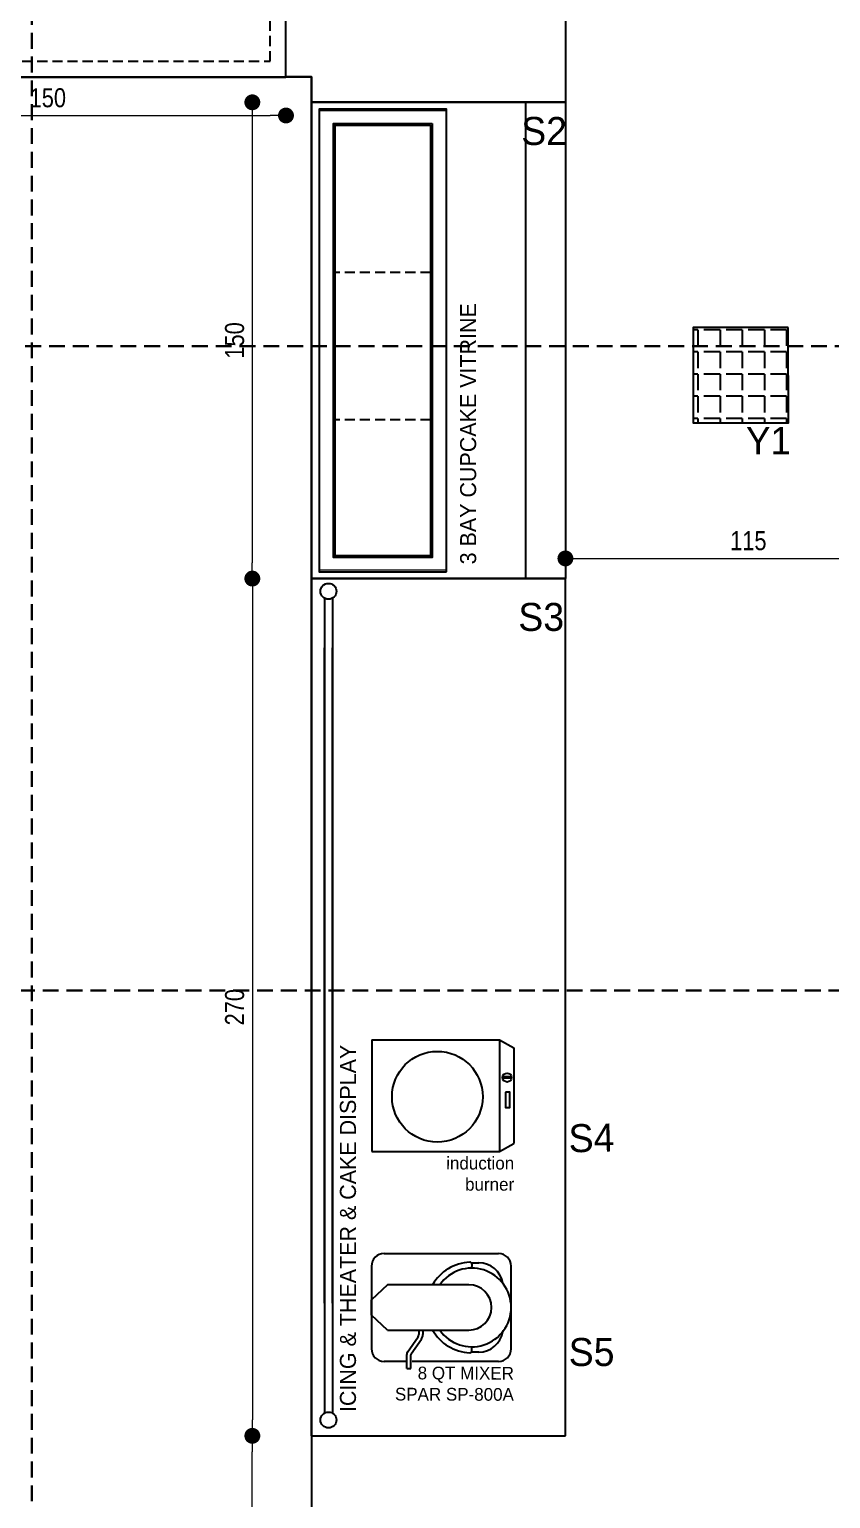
# Model space of a CAD drawing. Header units: millimetres. Extents: x 106699 to 122058, y 158555 to 162844.
# Drawn here: x 112901.6 to 113153.9, y 159923.8 to 160386.5 of the extents above; entities that cross this region are included whole.
import ezdxf
from ezdxf.enums import TextEntityAlignment as Align

# ---------------------------------------------------------------- set-up
doc = ezdxf.new("R2010")
doc.units = ezdxf.units.MM
doc.linetypes.add('$0$4+1 daire_(K) TİP A - C BLOK$0$4+1 (K) 1$0$3+1 daire1$0$131121 243C_L00F00(plan)$0$HIDDEN2', pattern=[4.7625, 3.175, -1.5875])
doc.linetypes.add('HIDDEN', pattern=[0.375, 0.25, -0.125])
doc.layers.add('300_Z4_STR_F03$0$AUDIT_D_220920114151-103', color=251, linetype='Continuous', lineweight=5)
doc.layers.add('no3_ahşap gorunus on kalın', color=36, linetype='Continuous', lineweight=15)
doc.layers.add('area', color=200, linetype='Continuous', plot=False)
doc.layers.add('S2000-002 Çizgi', color=7, linetype='Continuous')
doc.styles.add('BE', font='ARIALN.TTF')
doc.styles.add('SKTÜRK', font='GOTHIC.TTF', dxfattribs={"height": 11})
doc.styles.get("Standard").update_dxf_attribs({"font": 'arial.ttf'})
doc.styles.add('TAKSİM', font='GOTHIC.TTF', dxfattribs={"height": 20})
doc.dimstyles.new('BE-50', dxfattribs={"dimscale": 100, "dimtxt": 0.06, "dimasz": 0.05, "dimexe": 0.025, "dimexo": 0, "dimgap": 0.025, "dimtad": 1, "dimdec": 1, "dimrnd": 0.5, "dimdsep": 46, "dimtxsty": 'BE', "dimblk": 'DOT', "dimcen": 0.5, "dimdle": 0.025, "dimse1": 1, "dimse2": 1, "dimclrd": 256, "dimclre": 256, "dimclrt": 256, "dimadec": 0, "dimazin": 2, "dimtm": 1e-09, "dimtfac": 1, "dimtdec": 1, "dimtix": 1, "dimtmove": 2, "dimatfit": 0, "dimldrblk": 'DOT', "dimfxl": 0.5, "dimfxlon": 1, "dimtolj": 1, "dimlwd": 9, "dimlwe": 0, "dimarcsym": 0})

# ---------------------------------------------------------------- blocks, each defined once
blk = doc.blocks.new('COLUMN')
at = {"layer": '300_Z4_STR_F03$0$AUDIT_D_220920114151-103', "true_color": 0x303030}
h = blk.add_hatch(color=250, dxfattribs=at)
h.dxf.hatch_style = 1
h.paths.add_polyline_path([(104767.62, 177818.4), (104852.62, 177818.4), (104852.62, 177903.41), (104767.62, 177903.41)])
h.paths.add_polyline_path([(104052.62, 177903.41), (104052.62, 177818.41), (103967.62, 177818.41), (103967.62, 177903.41)])
edge = h.paths.add_edge_path()
edge.add_line((104052.62, 177498.41), (104052.62, 177438.41))
h.paths.add_polyline_path([(103967.62, 177498.41), (104052.62, 177498.41), (104052.62, 177438.41), (103967.62, 177438.41)])
h.paths.add_polyline_path([(104852.62, 177438.41), (104767.62, 177438.41), (104767.62, 177498.41), (104852.62, 177498.41)])
h.paths.add_polyline_path([(104852.62, 177018.41), (104767.62, 177018.41), (104767.62, 177103.41), (104852.62, 177103.41)])
h.paths.add_polyline_path([(103967.62, 176233.41), (103967.62, 176318.41), (104052.62, 176318.41), (104052.62, 176233.41)])
h.paths.add_polyline_path([(103967.62, 177103.41), (104052.62, 177103.41), (104052.62, 177018.41), (103967.62, 177018.41)])
blk = doc.blocks.new('_Dot')
at = {"color": 0, "linetype": 'ByBlock', "lineweight": -2}
blk.add_line((-0.5, 0), (-1, 0), dxfattribs=at)
at = {"color": 0, "linetype": 'ByBlock', "const_width": 0.5}
blk.add_lwpolyline([(-0.25, 0, 1), (0.25, 0, 1)], format="xyb", close=True, dxfattribs=at)
blk = doc.blocks.new('*D43')
at = {"layer": 'Defpoints', "color": 0, "transparency": 16777216}
for p in [(113185.57, 160255.67), (113070.37, 160251.07), (113185.57, 160219.92)]:
    blk.add_point(p, dxfattribs=at)
at = {"layer": 'S2000-002 Çizgi', "color": 134, "lineweight": 9, "true_color": 0x00a5a5, "transparency": 16777216}
blk.add_line((113075.37, 160219.92), (113180.57, 160219.92), dxfattribs=at)
at = {"layer": 'S2000-002 Çizgi', "color": 134, "lineweight": 9, "true_color": 0x00a5a5, "transparency": 16777216, "xscale": 5, "yscale": 5, "zscale": 5, "rotation": 180}
blk.add_blockref('_Dot', (113070.37, 160219.92), dxfattribs=at)
at = {"layer": 'S2000-002 Çizgi', "color": 134, "lineweight": 9, "true_color": 0x00a5a5, "transparency": 16777216, "xscale": 5, "yscale": 5, "zscale": 5}
blk.add_blockref('_Dot', (113185.57, 160219.92), dxfattribs=at)
at = {"layer": 'S2000-002 Çizgi', "color": 134, "true_color": 0x00a5a5, "transparency": 16777216, "insert": (113127.97, 160225.48), "char_height": 6, "attachment_point": 5, "style": 'BE'}
blk.add_mtext('\\A1;115', dxfattribs=at)
blk = doc.blocks.new('*D47')
at = {"layer": 'Defpoints', "color": 0, "transparency": 16777216}
for p in [(112832.37, 160361.55), (112982.37, 160359.42), (112982.37, 160359.42)]:
    blk.add_point(p, dxfattribs=at)
at = {"layer": 'S2000-002 Çizgi', "color": 134, "lineweight": 9, "true_color": 0x00a5a5, "transparency": 16777216}
blk.add_line((112837.37, 160359.42), (112977.37, 160359.42), dxfattribs=at)
at = {"layer": 'S2000-002 Çizgi', "color": 134, "lineweight": 9, "true_color": 0x00a5a5, "transparency": 16777216, "xscale": 5, "yscale": 5, "zscale": 5, "rotation": 180}
blk.add_blockref('_Dot', (112832.37, 160359.42), dxfattribs=at)
at = {"layer": 'S2000-002 Çizgi', "color": 134, "lineweight": 9, "true_color": 0x00a5a5, "transparency": 16777216, "xscale": 5, "yscale": 5, "zscale": 5}
blk.add_blockref('_Dot', (112982.37, 160359.42), dxfattribs=at)
at = {"layer": 'S2000-002 Çizgi', "color": 134, "true_color": 0x00a5a5, "transparency": 16777216, "insert": (112907.37, 160364.98), "char_height": 6, "attachment_point": 5, "style": 'BE'}
blk.add_mtext('\\A1;150', dxfattribs=at)
blk = doc.blocks.new('*D48')
at = {"layer": 'Defpoints', "color": 0, "transparency": 16777216}
for p in [(112990.37, 160363.58), (112971.77, 160213.58), (112995.37, 160213.58)]:
    blk.add_point(p, dxfattribs=at)
at = {"layer": 'S2000-002 Çizgi', "color": 134, "lineweight": 9, "true_color": 0x00a5a5, "transparency": 16777216}
blk.add_line((112971.77, 160358.58), (112971.77, 160218.58), dxfattribs=at)
at = {"layer": 'S2000-002 Çizgi', "color": 134, "lineweight": 9, "true_color": 0x00a5a5, "transparency": 16777216, "xscale": 5, "yscale": 5, "zscale": 5}
for p, rotation in [((112971.77, 160363.58), 90), ((112971.77, 160213.58), 270)]:
    blk.add_blockref('_Dot', p, dxfattribs=dict(at, rotation=rotation))
at = {"layer": 'S2000-002 Çizgi', "color": 134, "true_color": 0x00a5a5, "transparency": 16777216, "insert": (112966.21, 160288.58), "char_height": 6, "attachment_point": 5, "rotation": 90, "style": 'BE'}
blk.add_mtext('\\A1;150', dxfattribs=at)
blk = doc.blocks.new('*D50')
at = {"layer": 'Defpoints', "color": 0, "transparency": 16777216}
for p in [(112971.77, 159943.58), (112974.29, 159943.58), (112974.29, 159857.98)]:
    blk.add_point(p, dxfattribs=at)
at = {"layer": 'S2000-002 Çizgi', "color": 134, "lineweight": 9, "true_color": 0x00a5a5, "transparency": 16777216}
blk.add_line((112971.77, 159862.98), (112971.77, 159938.58), dxfattribs=at)
at = {"layer": 'S2000-002 Çizgi', "color": 134, "lineweight": 9, "true_color": 0x00a5a5, "transparency": 16777216, "xscale": 5, "yscale": 5, "zscale": 5}
for p, rotation in [((112971.77, 159943.58), 90), ((112971.77, 159857.98), 270)]:
    blk.add_blockref('_Dot', p, dxfattribs=dict(at, rotation=rotation))
at = {"layer": 'S2000-002 Çizgi', "color": 134, "true_color": 0x00a5a5, "transparency": 16777216, "insert": (112966.21, 159900.78), "char_height": 6, "attachment_point": 5, "rotation": 90, "style": 'BE'}
blk.add_mtext('\\A1;85.5', dxfattribs=at)
blk = doc.blocks.new('*D52')
at = {"layer": 'Defpoints', "color": 0, "transparency": 16777216}
for p in [(112990.37, 160213.58), (112971.78, 159943.58), (112990.37, 159943.58)]:
    blk.add_point(p, dxfattribs=at)
at = {"layer": 'S2000-002 Çizgi', "color": 134, "lineweight": 9, "true_color": 0x00a5a5, "transparency": 16777216}
blk.add_line((112971.78, 160208.58), (112971.78, 159948.58), dxfattribs=at)
at = {"layer": 'S2000-002 Çizgi', "color": 134, "lineweight": 9, "true_color": 0x00a5a5, "transparency": 16777216, "xscale": 5, "yscale": 5, "zscale": 5}
for p, rotation in [((112971.78, 160213.58), 90), ((112971.78, 159943.58), 270)]:
    blk.add_blockref('_Dot', p, dxfattribs=dict(at, rotation=rotation))
at = {"layer": 'S2000-002 Çizgi', "color": 134, "true_color": 0x00a5a5, "transparency": 16777216, "insert": (112966.22, 160078.58), "char_height": 6, "attachment_point": 5, "rotation": 90, "style": 'BE'}
blk.add_mtext('\\A1;270', dxfattribs=at)
blk = doc.blocks.new('A$C14a1ed1b')
at = {"color": 4}
blk.add_lwpolyline([(34.69, 80.05), (34.69, 0), (184.69, 0), (184.69, 80.05), (34.69, 80.05)], dxfattribs=at)
at = {"color": 4, "linetype": '$0$4+1 daire_(K) TİP A - C BLOK$0$4+1 (K) 1$0$3+1 daire1$0$131121 243C_L00F00(plan)$0$HIDDEN2'}
blk.add_lwpolyline([(39.69, 75.05), (39.69, 5), (179.69, 5), (179.69, 75.05)], close=True, dxfattribs=at)
at = {"insert": (24.03, 89.73), "char_height": 8.82, "width": 48.0583, "attachment_point": 5, "style": 'SKTÜRK'}
blk.add_mtext('^IS1', dxfattribs=at)
at = {"color": 4, "insert": (43.51, 22.46, 0), "char_height": 5.0545, "width": 76.8983, "attachment_point": 1}
blk.add_mtext('{\\fManrope Light|b0|i0|c162|p2;PASTRY CASE^J\\fManrope Light|b0|i0|c0|p2;+4 C°}', dxfattribs=at)

msp = doc.modelspace()

# ---------------------------------------------------------------- hatches: boundary and pattern name
at = {"layer": 'S2000-002 Çizgi', "true_color": 0x7a7a7a}
h = msp.add_hatch(dxfattribs=at)
h.set_pattern_fill('ANGLE', color=8, angle=180)
h.set_pattern_definition([(180, (111945.601, 159062.596), (1e-14, -6.985), [5.08, -1.905]), (270, (111945.601, 159062.596), (6.985, 1e-14), [5.08, -1.905])])
h.paths.add_polyline_path([(113110.6, 160262.66), (113140.6, 160262.68), (113140.57, 160292.68), (113110.57, 160292.66)])

# ---------------------------------------------------------------- linework, layer by layer
at = {"color": 4}
for p, q in [((113057.75, 160363.58), (113057.75, 160213.58)), ((112990.37, 160213.58), (113070.37, 160213.58)), ((112990.37, 159943.58), (112990.37, 160213.58)), ((113070.37, 160213.58), (112990.37, 160213.58)), ((113070.37, 159943.58), (113070.37, 160213.58)), ((112994.49, 160207.42), (112994.49, 159989.75)), ((112996.99, 160207.42), (112996.99, 159989.75)), ((112994.49, 159985.42), (112994.49, 160191.75)), ((112996.99, 159985.42), (112996.99, 160191.75)), ((112994.49, 160187.42), (112994.49, 159950.75)), ((112996.99, 160187.42), (112996.99, 159950.75)), ((112990.37, 159943.58), (113070.37, 159943.58))]:
    msp.add_line(p, q, dxfattribs=at)
at = {"color": 4, "linetype": '$0$4+1 daire_(K) TİP A - C BLOK$0$4+1 (K) 1$0$3+1 daire1$0$131121 243C_L00F00(plan)$0$HIDDEN2'}
for p, q in [((113027.87, 160310), (112997.87, 160310)), ((113027.87, 160263.58), (112997.87, 160263.58))]:
    msp.add_line(p, q, dxfattribs=at)
at = {"color": 4}
for points in [[(113070.37, 160363.58), (112990.37, 160363.58), (112990.37, 160371.6), (112982.37, 160371.6), (112982.37, 160451.6), (113070.37, 160451.6)], [(113070.37, 160363.58), (113070.37, 160213.58), (112990.37, 160213.58), (112990.37, 160363.58)], [(113032.87, 160215.74), (113032.87, 160361.42), (112992.87, 160361.42), (112992.87, 160215.74)], [(113028.37, 160356.92), (113028.37, 160220.25), (112997.37, 160220.25), (112997.37, 160356.92)], [(113027.87, 160356.42), (113027.87, 160220.75), (112997.87, 160220.75), (112997.87, 160356.42)]]:
    msp.add_lwpolyline(points, close=True, dxfattribs=at)
for centre in [(112995.74, 160209.58), (112995.74, 159948.58)]:
    msp.add_circle(centre, 2.5, dxfattribs=at)
at = {"layer": '300_Z4_STR_F03$0$AUDIT_D_220920114151-103', "color": 214, "linetype": 'HIDDEN', "lineweight": 30, "ltscale": 20, "true_color": 0xae1ea2}
for p, q in [((112902.36, 160797.97), (112902.36, 159641.58)), ((113632.74, 160286.74), (111915.96, 160286.74)), ((114035.77, 160083.83), (111915.96, 160083.83))]:
    msp.add_line(p, q, dxfattribs=at)
at = {"layer": 'area'}
for points in [[(113255.57, 159994.18), (113255.57, 160441.58), (113185.57, 160441.58), (113185.57, 160566.58), (113101.57, 160566.58), (113101.57, 160651.58), (112775.57, 160651.58), (112775.57, 160566.58), (112706.98, 160566.58), (112706.98, 160651.58), (112397.57, 160651.58), (112397.57, 160566.58), (112335.37, 160566.58), (112335.37, 160371.6), (112990.37, 160371.58), (112990.37, 159857.99), (113000.37, 159857.98), (113000.37, 159792.98), (113104.17, 159792.98), (113104.17, 159857.98), (113185.57, 159857.97), (113185.57, 159982.58), (113255.57, 159982.58)], [(112335.39, 159857.78), (112335.37, 160371.6), (112990.37, 160371.6), (112990.37, 160057.26), (112990.37, 160057.26), (112990.37, 159989.58), (112990.37, 159989.58), (112990.37, 159857.98), (112990.37, 159857.98), (112990.37, 159792.98), (112803.57, 159792.98), (112803.57, 159907.98), (112793.57, 159907.98), (112793.57, 159857.98), (112706.17, 159857.98), (112706.17, 159907.98), (112696.17, 159907.98), (112696.17, 159792.98), (112395.57, 159792.98), (112395.34, 159857.99), (112335.39, 159857.78)]]:
    msp.add_lwpolyline(points, dxfattribs=at)
at = {"layer": 'no3_ahşap gorunus on kalın'}
for p, q in [((113032.87, 160360.92), (112992.87, 160360.92)), ((113032.87, 160216.25), (112992.87, 160216.25))]:
    msp.add_line(p, q, dxfattribs=at)
at = {"layer": 'S2000-002 Çizgi', "color": 8, "true_color": 0x7a7a7a}
for p, q in [((113009.37, 160068.28), (113049.64, 160068.28)), ((113009.37, 160068.28), (113009.37, 160033.18)), ((113049.64, 160068.28), (113049.64, 160033.18)), ((113049.64, 160068.28), (113054.17, 160065.81)), ((113054.17, 160065.81), (113054.17, 160035.65)), ((113053.03, 160056.69), (113051.02, 160056.69)), ((113051.02, 160056.69), (113051.02, 160056.19)), ((113053.03, 160056.19), (113051.02, 160056.19)), ((113053.03, 160056.69), (113053.03, 160056.19)), ((113009.37, 160033.18), (113049.64, 160033.18)), ((113049.64, 160033.18), (113054.17, 160035.65)), ((113013.29, 160001.02), (113049.29, 160001.01)), ((113009.28, 159997.02), (113009.28, 159971.02)), ((113040.75, 159998.07), (113043.12, 159998.07)), ((113040.9, 159997.66), (113040.9, 159996.87)), ((113053.28, 159971.02), (113053.28, 159997.01)), ((113014.36, 159991.17), (113009.28, 159986.41)), ((113039.95, 159991.17), (113014.36, 159991.17)), ((113009.28, 159981.64), (113009.28, 159986.41)), ((113014.36, 159976.88), (113009.28, 159981.64)), ((113014.36, 159976.88), (113039.95, 159976.87)), ((113024.19, 159976.87), (113024.19, 159975.49)), ((113025.46, 159976.87), (113025.46, 159975.49)), ((113020.61, 159969.98), (113023.96, 159974.77)), ((113021.76, 159969.42), (113025, 159974.04)), ((113020.38, 159964.81), (113020.38, 159969.25)), ((113021.65, 159964.81), (113021.65, 159969.05)), ((113043.12, 159969.97), (113040.75, 159969.97)), ((113040.9, 159970.39), (113040.9, 159971.18)), ((113020.61, 159967.02), (113013.28, 159967.02)), ((113020.38, 159964.81), (113021.65, 159964.81)), ((113049.28, 159967.02), (113022.16, 159967.02))]:
    msp.add_line(p, q, dxfattribs=at)
msp.add_lwpolyline([(113140.57, 160292.68), (113110.57, 160292.66), (113110.6, 160262.66), (113140.6, 160262.68)], close=True, dxfattribs=at)
at = {"layer": 'S2000-002 Çizgi', "color": 8, "true_color": 0x7a7a7a, "elevation": 0}
msp.add_lwpolyline([(113051.48, 160051.84), (113051.48, 160046.95), (113052.9, 160046.95), (113052.9, 160051.84)], close=True, dxfattribs=at)
at = {"layer": 'S2000-002 Çizgi', "color": 8, "true_color": 0x7a7a7a}
for centre, radius in [((113030.04, 160050.39, 0), 14.28), ((113052.02, 160056.44, 0), 1.42)]:
    msp.add_circle(centre, radius, dxfattribs=at)
for centre, radius, start, end in [((113013.28, 159997.02), 4, 89.9865, 180), ((113049.28, 159997.01), 4, 0, 89.9865), ((113040.9, 159984.02), 14.29, 92.6659, 150), ((113040.9, 159984.02), 12.38, 0, 144.7656), ((113040.27, 159997.66), 0.635, 0, 92.6659), ((113040.27, 159996.87), 0.635, 313.2956, 0), ((113043.12, 159990.45), 7.62, 9.1276, 90), ((113039.95, 159984.02), 7.14, 270, 90), ((113040.9, 159984.02), 12.38, 215.284, 0), ((113040.9, 159984.02), 14.29, 210.0405, 267.3341), ((113022.92, 159975.49), 1.27, 325, 0), ((113022.92, 159975.49), 2.54, 325, 0), ((113043.12, 159977.59), 7.62, 270, 350.8724), ((113013.28, 159971.02), 4, 180, 269.9567), ((113021.65, 159969.25), 1.27, 145, 180), ((113022.29, 159969.05), 0.635, 145, 180), ((113040.27, 159970.39), 0.635, 267.3341, 360), ((113040.27, 159971.18), 0.635, 0, 46.7044), ((113049.28, 159971.02), 4, 270, 0)]:
    msp.add_arc(centre, radius, start, end, dxfattribs=at)

# ---------------------------------------------------------------- block references
at = {"rotation": 90}
msp.add_blockref('COLUMN', (290210.78, 55802.16), dxfattribs=at)
at = {"layer": 'S2000-002 Çizgi'}
msp.add_blockref('A$C14a1ed1b', (112797.68, 160371.55), dxfattribs=at)

# ---------------------------------------------------------------- texts
at = {"style": 'TAKSİM'}
msp.add_text('Y1', height=8.64, dxfattribs=at).set_placement((113134.3, 160252.68, -0.01), align=Align.CENTER)
at = {"char_height": 8.82, "attachment_point": 5, "style": 'SKTÜRK'}
for s, insert, width in [('^IS2', (113062.02, 160354.49), 91.4255), ('^IS3', (113061.11, 160201.44), 91.4255), ('S5', (113078.62, 159969.92), 48.0583)]:
    msp.add_mtext(s, dxfattribs=dict(at, insert=insert, width=width))
at = {"color": 4, "char_height": 5.0545, "attachment_point": 7, "rotation": 90}
for s, insert, width in [('{\\fManrope Light|b0|i0|c162|p2;3 BAY CUPCAKE VITRINE}', (113042.33, 160218.06, 0), 96.1702), ('{\\fManrope Light|b0|i0|c162|p2;ICING & THEATER & CAKE DISPLAY}', (113004.48, 159951.08, 0), 142.9634)]:
    msp.add_mtext(s, dxfattribs=dict(at, insert=insert, width=width))
at = {"insert": (113078.58, 160037.36), "char_height": 8.82, "width": 48.0583, "attachment_point": 5, "rotation": 1.2926, "style": 'SKTÜRK'}
msp.add_mtext('S4', dxfattribs=at)
at = {"layer": 'S2000-002 Çizgi', "color": 8, "true_color": 0x7a7a7a, "char_height": 4, "attachment_point": 3}
for s, insert, width, rotation in [('{\\fManrope Light|b0|i0|c0|p2;induction\\Pburner}', (113054.24, 160031.47), 105.5846, 359.991), ('{\\fManrope Light|b0|i0|c0|p2;8 QT MIXER\\PSPAR SP-800A}', (113054.17, 159965.29, -8.86), 46.5331, 359.8409)]:
    msp.add_mtext(s, dxfattribs=dict(at, insert=insert, width=width, rotation=rotation))

# ---------------------------------------------------------------- dimensions: what is measured, and where the dimension line sits
at = {"layer": 'S2000-002 Çizgi', "color": 8, "true_color": 0x7a7a7a}
for base, p1, p2, picture, middle in [((112982.37, 160359.42), (112832.37, 160361.55), (112982.37, 160359.42), '*D47', (112907.37, 160364.98)), ((113185.57, 160219.92), (113070.37, 160251.07), (113185.57, 160255.67), '*D43', (113127.97, 160225.48))]:
    dim = msp.add_linear_dim(base=base, p1=p1, p2=p2, dimstyle='BE-50', dxfattribs=at)
    dim.commit()
    dim.dimension.update_dxf_attribs({"geometry": picture, "text_midpoint": middle})
for base, p1, p2, picture, middle in [((112971.77, 160213.58), (112990.37, 160363.58), (112995.37, 160213.58), '*D48', (112966.21, 160288.58)), ((112971.78, 159943.58), (112990.37, 160213.58), (112990.37, 159943.58), '*D52', (112966.22, 160078.58)), ((112971.77, 159943.58), (112974.29, 159857.98), (112974.29, 159943.58), '*D50', (112966.21, 159900.78))]:
    dim = msp.add_linear_dim(base=base, p1=p1, p2=p2, angle=90, dimstyle='BE-50', dxfattribs=at)
    dim.commit()
    dim.dimension.update_dxf_attribs({"geometry": picture, "text_midpoint": middle})

doc.saveas('drawing.dxf')
